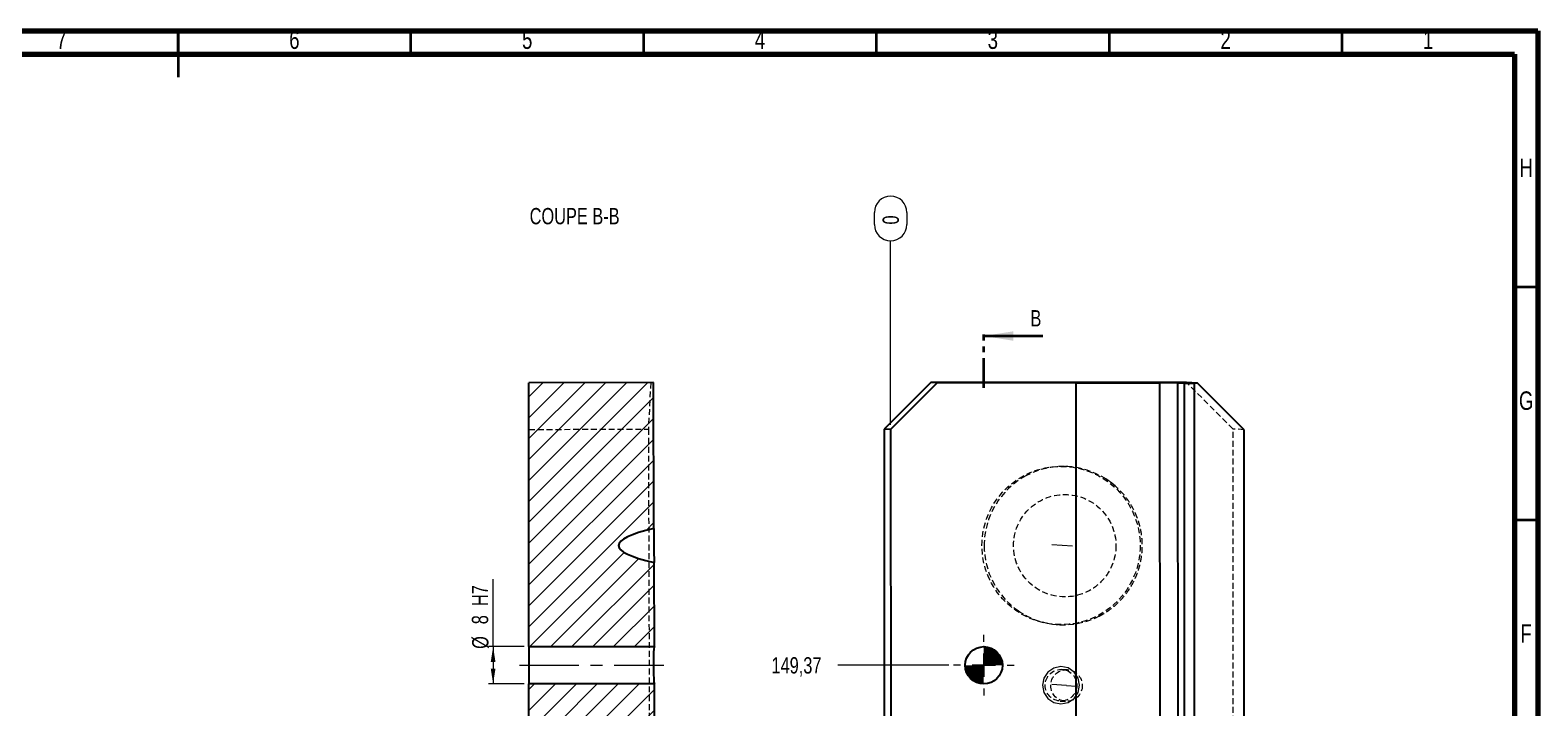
# Model space of a CAD drawing. Header units: millimetres. Extents: x 5 to 589, y 5 to 415.
# Drawn here: x 265.2 to 589, y 269.6 to 415.1 of the extents above; entities that cross this region are included whole.
import ezdxf

# ---------------------------------------------------------------- set-up
doc = ezdxf.new("R2010")
doc.units = ezdxf.units.MM
for name, pattern in [('CENTERX2', [20.32, 12.7, -2.54, 2.54, -2.54]), ('HIDDEN', [1.905, 1.27, -0.635]), ('PHANTOM', [12.7, 6.35, -1.27, 1.27, -1.27, 1.27, -1.27])]:
    doc.linetypes.add(name, pattern=pattern)
doc.styles.add('SLDTEXTSTYLE0', font='TXT', dxfattribs={"width": 0.75})
doc.dimstyles.new('SLDDIMSTYLE0', dxfattribs={"dimtxt": 3.5, "dimasz": 3.302, "dimexe": 0, "dimexo": 0.0625, "dimgap": 0.875, "dimtad": 0, "dimtih": 1, "dimtoh": 1, "dimdec": 0, "dimrnd": 1e-09, "dimdsep": 46, "dimtxsty": 'SLDTEXTSTYLE0', "dimblk1": 'NONE', "dimblk2": 'NONE', "dimsah": 1, "dimcen": 0.09, "dimadec": 0, "dimazin": 2, "dimtfac": 1, "dimtdec": 0, "dimtofl": 0, "dimtmove": 0, "dimatfit": 3, "dimldrblk": 'NONE', "dimfxl": 1, "dimfrac": 2, "dimtolj": 1, "dimtzin": 12, "dimarcsym": 0})
doc.dimstyles.new('SLDDIMSTYLE1', dxfattribs={"dimtxt": 3.5, "dimasz": 3.302, "dimexe": 0, "dimexo": 0.0625, "dimgap": 0.875, "dimtad": 0, "dimtih": 1, "dimtoh": 1, "dimrnd": 1e-09, "dimzin": 12, "dimdsep": 46, "dimtxsty": 'SLDTEXTSTYLE0', "dimblk1": 'NONE', "dimblk2": 'NONE', "dimsah": 1, "dimcen": 0.09, "dimadec": 0, "dimazin": 3, "dimtfac": 1, "dimtofl": 0, "dimtmove": 0, "dimatfit": 3, "dimldrblk": 'NONE', "dimfxl": 1, "dimfrac": 2, "dimtolj": 1, "dimtzin": 12, "dimarcsym": 0})
doc.dimstyles.new('SLDDIMSTYLE2', dxfattribs={"dimtxt": 3.5, "dimasz": 3.302, "dimexe": 0, "dimexo": 0.0625, "dimgap": 0.875, "dimtad": 1, "dimrnd": 1e-09, "dimzin": 12, "dimdsep": 46, "dimtxsty": 'SLDTEXTSTYLE0', "dimsah": 1, "dimcen": 0.09, "dimadec": 0, "dimazin": 3, "dimtfac": 1, "dimtofl": 0, "dimtmove": 0, "dimatfit": 3, "dimfxl": 1, "dimfrac": 2, "dimtolj": 1, "dimtzin": 12, "dimarcsym": 0})

# ---------------------------------------------------------------- blocks, each defined once
blk = doc.blocks.new('_D_41')
at = {"color": 7, "linetype": 'Continuous', "lineweight": 18}
blk.add_line((462.52, 278.76), (438.65, 278.76), dxfattribs=at)
at = {"color": 7, "linetype": 'Continuous', "lineweight": 18, "insert": (424.42, 280.49), "char_height": 3.5, "attachment_point": 1, "style": 'SLDTEXTSTYLE0'}
blk.add_mtext('149,37', dxfattribs=at)
blk = doc.blocks.new('_None')
blk = doc.blocks.new('_D_42')
at = {"color": 7, "linetype": 'Continuous', "lineweight": 18}
for p, q in [((446.52, 373.39), (446.52, 375.98)), ((453.5, 375.98), (453.5, 373.39)), ((450.01, 330.39), (450.01, 369.9))]:
    blk.add_line(p, q, dxfattribs=at)
for centre, start, end in [((450.01, 375.98), 0, 180), ((450.01, 373.39), 180, 0)]:
    blk.add_arc(centre, 3.49, start, end, dxfattribs=at)
at = {"color": 7, "linetype": 'Continuous', "lineweight": 18, "insert": (448.28, 373.39), "char_height": 3.5, "attachment_point": 1, "rotation": 90, "style": 'SLDTEXTSTYLE0'}
blk.add_mtext('0', dxfattribs=at)
blk = doc.blocks.new('_D_43')
at = {"color": 7, "linetype": 'Continuous', "lineweight": 18}
blk.add_line((470.03, 216.26), (470.03, 239.38), dxfattribs=at)
at = {"color": 7, "linetype": 'Continuous', "lineweight": 18, "insert": (468.3, 239.38), "char_height": 3.5, "attachment_point": 1, "rotation": 90, "style": 'SLDTEXTSTYLE0'}
blk.add_mtext('20,02', dxfattribs=at)
blk = doc.blocks.new('SW_CENTERMARKSYMBOL_5')
at = {"color": 0, "linetype": 'Continuous', "lineweight": 0}
for p, q in [((0, 5), (0, 6.5)), ((-5, 0), (-6.5, 0)), ((0, 0), (-2.5, 0)), ((0, 0), (0, 2.5)), ((0, 0), (0, -2.5)), ((0, 0), (2.5, 0)), ((5, 0), (6.5, 0)), ((0, -5), (0, -6.5))]:
    blk.add_line(p, q, dxfattribs=at)
blk = doc.blocks.new('SW_DOWELSYMBOL_0')
at = {"linetype": 'Continuous', "lineweight": 0}
h = blk.add_hatch(color=0, dxfattribs=at)
edge = h.paths.add_edge_path(flags=0)
edge.add_arc((0, 0), 4, 0, 90)
edge.add_line((0, 4), (0, 0))
edge.add_line((0, 0), (4, 0))
h = blk.add_hatch(color=0, dxfattribs=at)
edge = h.paths.add_edge_path(flags=0)
edge.add_arc((0, 0), 4, 180, 270)
edge.add_line((0, -4), (0, 0))
edge.add_line((0, 0), (-4, 0))
at = {"color": 0, "linetype": 'Continuous', "lineweight": 0}
blk.add_circle((0, 0), 4, dxfattribs=at)
blk = doc.blocks.new('_D_46')
at = {"color": 7, "linetype": 'Continuous', "lineweight": 18}
for p, q in [((364.64, 282.76), (364.64, 297.22)), ((371.32, 282.76), (363.64, 282.76)), ((364.64, 282.76), (364.64, 274.76)), ((371.32, 274.76), (363.64, 274.76))]:
    blk.add_line(p, q, dxfattribs=at)
for points in [[(364.64, 282.76), (364.13, 279.46), (365.15, 279.46)], [(364.64, 274.76), (365.15, 278.06), (364.13, 278.06)]]:
    blk.add_solid(points, dxfattribs=at)
at = {"color": 7, "linetype": 'Continuous', "lineweight": 18, "char_height": 3.5, "attachment_point": 1, "rotation": 90, "style": 'SLDTEXTSTYLE0'}
for s, insert in [('H7', (360.07, 291.46)), ('8', (360.07, 287.56)), ('%%c', (360.13, 282.28))]:
    blk.add_mtext(s, dxfattribs=dict(at, insert=insert))

msp = doc.modelspace()

# ---------------------------------------------------------------- hatches: boundary and pattern name
at = {"linetype": 'Continuous', "lineweight": 18}
h = msp.add_hatch(dxfattribs=at)
h.set_pattern_fill('ANSI31', style=0)
edge = h.paths.add_edge_path(flags=0)
edge.add_ellipse((711.593, 305.45), major_axis=(319.993, 1.002), ratio=0.0531258, start_angle=179.32461, end_angle=180.67539, ccw=False)
edge.add_line((399.186, 308.155), (399.088, 339.472))
edge.add_line((399.088, 339.472), (372.325, 339.388))
edge.add_line((372.325, 339.388), (372.325, 282.757))
edge.add_line((372.325, 282.757), (399.266, 282.757))
edge.add_line((399.266, 282.757), (399.209, 300.789))
h = msp.add_hatch(dxfattribs=at)
h.set_pattern_fill('ANSI31', style=0)
edge = h.paths.add_edge_path(flags=0)
edge.add_line((372.325, 221.257), (372.325, 212.757))
edge.add_line((372.325, 212.757), (399.485, 212.757))
edge.add_line((399.485, 212.757), (399.291, 274.757))
edge.add_line((399.291, 274.757), (372.325, 274.757))
edge.add_line((372.325, 274.757), (372.325, 266.257))
edge.add_line((372.325, 266.257), (389.325, 266.257))
edge.add_spline(control_points=[(389.325, 266.257), (389.567, 265.855), (389.809, 265.452), (390.051, 265.05), (390.176, 264.841), (390.301, 264.633), (390.426, 264.425), (390.49, 264.318), (390.555, 264.21), (390.62, 264.103), (390.653, 264.047), (390.686, 263.991), (390.72, 263.936), (390.737, 263.907), (390.754, 263.878), (390.772, 263.85), (390.781, 263.835), (390.789, 263.82), (390.798, 263.805), (390.803, 263.797), (390.808, 263.79), (390.812, 263.782), (390.815, 263.778), (390.817, 263.774), (390.819, 263.77), (390.821, 263.768), (390.822, 263.766), (390.823, 263.764), (390.824, 263.763), (390.824, 263.762), (390.825, 263.76), (390.825, 263.76), (390.825, 263.759), (390.825, 263.758), (390.826, 263.758), (390.826, 263.757), (390.825, 263.757), (390.825, 263.756), (390.825, 263.755), (390.825, 263.755), (390.823, 263.751), (390.821, 263.748), (390.819, 263.745), (390.812, 263.732), (390.804, 263.719), (390.796, 263.706), (390.766, 263.655), (390.735, 263.604), (390.704, 263.553), (390.581, 263.348), (390.458, 263.144), (390.335, 262.939), (389.999, 262.379), (389.662, 261.818), (389.325, 261.257)], knot_values=[0.0000002, 0.0000002, 0.0000002, 0.0000002, 0.0014094, 0.0014094, 0.0014094, 0.0021377, 0.0021377, 0.0021377, 0.0025142, 0.0025142, 0.0025142, 0.0027087, 0.0027087, 0.0027087, 0.0028093, 0.0028093, 0.0028093, 0.0028613, 0.0028613, 0.0028613, 0.0028881, 0.0028881, 0.0028881, 0.002902, 0.002902, 0.002902, 0.0029093, 0.0029093, 0.0029093, 0.0029131, 0.0029131, 0.0029131, 0.0029152, 0.0029152, 0.0029152, 0.0029168, 0.0029168, 0.0029168, 0.0029192, 0.0029192, 0.0029192, 0.0029305, 0.0029305, 0.0029305, 0.0029754, 0.0029754, 0.0029754, 0.0031552, 0.0031552, 0.0031552, 0.0038744, 0.0038744, 0.0038744, 0.0058448, 0.0058448, 0.0058448, 0.0058448], weights=[1, 1, 1, 1, 1, 1, 1, 1, 1, 1, 1, 1, 1, 1, 1, 1, 1, 1, 1, 1, 1, 1, 1, 1, 1, 1, 1, 1, 1, 1, 1, 1, 1, 1, 1, 1, 1, 1, 1, 1, 1, 1, 1, 1, 1, 1, 1, 1, 1, 1, 1, 1, 1, 1, 1], degree=3, periodic=0)
edge.add_line((389.325, 261.257), (372.325, 261.257))
edge.add_line((372.325, 261.257), (372.325, 226.257))
edge.add_line((372.325, 226.257), (389.325, 226.257))
edge.add_spline(control_points=[(389.325, 226.257), (389.567, 225.855), (389.809, 225.452), (390.051, 225.05), (390.176, 224.841), (390.301, 224.633), (390.426, 224.425), (390.49, 224.318), (390.555, 224.21), (390.62, 224.103), (390.653, 224.047), (390.686, 223.991), (390.72, 223.936), (390.737, 223.907), (390.754, 223.878), (390.772, 223.849), (390.78, 223.835), (390.789, 223.82), (390.798, 223.805), (390.803, 223.797), (390.807, 223.789), (390.812, 223.781), (390.814, 223.777), (390.816, 223.773), (390.818, 223.769), (390.82, 223.766), (390.821, 223.764), (390.821, 223.761), (390.822, 223.759), (390.822, 223.757), (390.821, 223.755), (390.821, 223.753), (390.82, 223.75), (390.819, 223.747), (390.813, 223.735), (390.806, 223.724), (390.8, 223.713), (390.773, 223.668), (390.746, 223.623), (390.719, 223.578), (390.611, 223.399), (390.504, 223.219), (390.396, 223.04), (390.039, 222.446), (389.682, 221.852), (389.325, 221.257)], knot_values=[0.0000003, 0.0000003, 0.0000003, 0.0000003, 0.0014094, 0.0014094, 0.0014094, 0.0021378, 0.0021378, 0.0021378, 0.0025142, 0.0025142, 0.0025142, 0.0027088, 0.0027088, 0.0027088, 0.0028094, 0.0028094, 0.0028094, 0.0028615, 0.0028615, 0.0028615, 0.0028886, 0.0028886, 0.0028886, 0.0029029, 0.0029029, 0.0029029, 0.0029109, 0.0029109, 0.0029109, 0.0029167, 0.0029167, 0.0029167, 0.0029251, 0.0029251, 0.0029251, 0.0029647, 0.0029647, 0.0029647, 0.0031223, 0.0031223, 0.0031223, 0.0037529, 0.0037529, 0.0037529, 0.0058415, 0.0058415, 0.0058415, 0.0058415], weights=[1, 1, 1, 1, 1, 1, 1, 1, 1, 1, 1, 1, 1, 1, 1, 1, 1, 1, 1, 1, 1, 1, 1, 1, 1, 1, 1, 1, 1, 1, 1, 1, 1, 1, 1, 1, 1, 1, 1, 1, 1, 1, 1, 1, 1, 1], degree=3, periodic=0)
edge.add_line((389.325, 221.257), (372.325, 221.257))

# ---------------------------------------------------------------- linework, layer by layer
at = {"color": 7, "linetype": 'Continuous', "lineweight": 70}
for p, q in [((5, 415), (589, 415)), ((589, 415), (589, 5)), ((10, 410), (584, 410)), ((584, 410), (584, 10))]:
    msp.add_line(p, q, dxfattribs=at)
at = {"color": 7, "linetype": 'Continuous', "lineweight": 35}
for p, q in [((297, 415.001), (297, 404.999)), ((297, 410), (297, 415)), ((347, 410), (347, 415)), ((397, 410), (397, 415)), ((447, 410), (447, 415)), ((497, 410), (497, 415)), ((547, 410), (547, 415)), ((584, 360), (589, 360)), ((482.719, 349.449), (470.019, 349.449)), ((584, 310), (589, 310))]:
    msp.add_line(p, q, dxfattribs=at)
at = {"color": 7, "linetype": 'PHANTOM', "lineweight": 35}
msp.add_line((470.019, 338.336), (470.019, 351.036), dxfattribs=at)
at = {"color": 7, "linetype": 'Continuous', "lineweight": 25}
for p, q in [((399.088, 339.472), (372.325, 339.388)), ((372.325, 282.757), (372.325, 339.388)), ((399.186, 308.155), (399.088, 339.472)), ((458.632, 339.47), (448.646, 329.468)), ((460.023, 339.388), (450.011, 329.388)), ((513.554, 339.479), (458.632, 339.47)), ((460.023, 339.388), (458.632, 339.47)), ((489.8, 339.388), (460.023, 339.388)), ((489.8, 339.388), (489.8, 339.374)), ((489.8, 339.374), (507.77, 339.374)), ((489.8, 339.374), (489.835, 129.373)), ((507.77, 339.374), (507.909, 129.373)), ((511.822, 129.363), (511.682, 339.364)), ((511.682, 339.364), (513.096, 339.343)), ((513.096, 191.344), (513.096, 339.343)), ((515.945, 339.338), (513.554, 339.479)), ((515.945, 339.338), (515.158, 339.338)), ((515.158, 339.338), (515.158, 191.339)), ((525.931, 329.34), (515.945, 339.338)), ((448.646, 329.468), (448.646, 139.469)), ((450.011, 329.388), (448.646, 329.468)), ((450.011, 329.388), (450.043, 139.387)), ((525.931, 249.34), (525.931, 329.34)), ((399.266, 282.757), (399.209, 300.789)), ((372.325, 282.757), (372.325, 274.757)), ((372.325, 282.757), (399.266, 282.757)), ((372.325, 266.257), (372.325, 274.757)), ((399.291, 274.757), (372.325, 274.757)), ((399.485, 212.757), (399.291, 274.757))]:
    msp.add_line(p, q, dxfattribs=at)
at = {"color": 7, "linetype": 'HIDDEN', "lineweight": 18}
for p, q in [((398.482, 339.47), (397.982, 329.468)), ((523.54, 329.481), (513.554, 339.479)), ((372.325, 329.388), (397.982, 329.468)), ((397.982, 329.468), (398.577, 139.469)), ((525.931, 329.34), (523.54, 329.481)), ((523.54, 249.481), (523.54, 329.481)), ((488.069, 321.417), (487.591, 321.445)), ((485.593, 287.504), (486.071, 287.476)), ((487.974, 277.799), (486.792, 277.869)), ((486.393, 271.081), (487.575, 271.011))]:
    msp.add_line(p, q, dxfattribs=at)
at = {"color": 7, "linetype": 'CENTERX2', "lineweight": 18}
for p, q in [((507.869, 190.352), (507.782, 320.397)), ((489.067, 304.329), (484.596, 304.592)), ((370.325, 278.757), (401.278, 278.757)), ((487.774, 274.405), (484.596, 274.592)), ((487.774, 274.405), (489.879, 274.281))]:
    msp.add_line(p, q, dxfattribs=at)
at = {"color": 7, "linetype": 'HIDDEN', "lineweight": 18, "flags": 128}
for points in [[(498.238, 317.252), (496.98, 318.251), (496.336, 318.693)], [(494.729, 289.276), (495.558, 289.726), (496.816, 290.529)]]:
    msp.add_lwpolyline(points, dxfattribs=at)
at = {"color": 7, "linetype": 'Continuous', "lineweight": 18, "flags": 128}
msp.add_lwpolyline([(486.592, 278.475), (485.064, 278.17), (483.768, 277.303), (482.902, 276.005), (482.598, 274.474), (482.902, 272.944), (483.768, 271.646), (485.064, 270.779), (486.592, 270.475), (488.121, 270.78), (489.417, 271.647), (490.283, 272.945), (490.587, 274.476), (490.283, 276.006), (489.417, 277.304), (488.121, 278.171), (486.592, 278.475)], dxfattribs=at)
at = {"color": 7, "linetype": 'HIDDEN', "lineweight": 18}
for centre, radius in [((486.608, 304.47), 16.992), ((487.4, 304.425), 10.995), ((486.595, 274.474), 3.398), ((487.777, 274.404), 3.398)]:
    msp.add_circle(centre, radius, dxfattribs=at)
at = {"color": 7, "linetype": 'Continuous', "lineweight": 25}
msp.add_circle((470.019, 278.757), 4, dxfattribs=at)
for centre, radius, start, end in [((514.741, 595.021), 255.683, 269.63132, 270.09352), ((714.748, 305.46), 315.573, 179.51081, 180.84808)]:
    msp.add_arc(centre, radius, start, end, dxfattribs=at)
at = {"color": 7, "linetype": 'HIDDEN', "lineweight": 18}
for centre, radius, start, end in [((487.073, 304.491), 16.956, 56.8871, 118.33102), ((487.102, 304.448), 17.007, 118.34721, 180.0135), ((487.098, 304.44), 17.003, 179.98558, 235.12065), ((487.068, 304.403), 16.956, 235.13182, 296.86265)]:
    msp.add_arc(centre, radius, start, end, dxfattribs=at)
at = {"color": 7, "linetype": 'Continuous', "lineweight": 25}
for centre, major_axis, ratio, start_param, end_param in [((507.77, 339.361), (4, 0), 0.0031319, 0.2094416, 1.5707984), ((711.593, 305.45), (319.993, 1.002), 0.0531258, 2.9232357, 3.3599496), ((399.278, 278.757), (-0.013, 4), 0.0532007, 6.2830182, 9.4246109)]:
    msp.add_ellipse(centre, major_axis=major_axis, ratio=ratio, start_param=start_param, end_param=end_param, dxfattribs=at)
at = {"color": 7, "linetype": 'HIDDEN', "lineweight": 18}
msp.add_open_spline([(494.734, 289.285), (494.786, 289.308), (495.326, 289.554), (496.289, 290.151), (497.604, 291.076), (498.817, 292.135), (499.927, 293.301), (500.922, 294.567), (501.793, 295.921), (502.532, 297.352), (503.133, 298.846), (503.59, 300.39), (503.899, 301.971), (504.058, 303.574), (504.064, 305.185), (503.919, 306.789), (503.622, 308.373), (503.178, 309.921), (502.589, 311.42), (501.861, 312.856), (501.001, 314.218), (500.016, 315.491), (498.917, 316.669), (497.703, 317.723), (496.838, 318.396), (496.359, 318.678), (496.342, 318.688)], degree=3, knots=[0, 0, 0, 0, 0.0048121, 0.0499601, 0.0951097, 0.1402611, 0.1854146, 0.2305702, 0.275728, 0.320888, 0.36605, 0.4112139, 0.4563795, 0.5015463, 0.5467142, 0.5918825, 0.6370508, 0.6822188, 0.7273861, 0.7725522, 0.8177168, 0.8628797, 0.9080407, 0.9531995, 0.9983562, 1, 1, 1, 1], dxfattribs=at)
at = {"color": 7, "linetype": 'Continuous', "lineweight": 35}
msp.add_solid([(470.019, 349.449), (476.369, 348.433), (476.369, 350.465)], dxfattribs=at)

# ---------------------------------------------------------------- block references
at = {"color": 7, "linetype": 'Continuous', "lineweight": 0}
for name in ['SW_CENTERMARKSYMBOL_5', 'SW_DOWELSYMBOL_0']:
    msp.add_blockref(name, (470.019, 278.757), dxfattribs=at)

# ---------------------------------------------------------------- texts
at = {"color": 7, "linetype": 'Continuous', "lineweight": 0, "attachment_point": 2, "style": 'SLDTEXTSTYLE0'}
for s, insert, char_height in [('7', (271.96, 415.06), 3.969), ('6', (321.96, 415.06), 3.969), ('5', (371.96, 415.06), 3.969), ('4', (421.96, 415.06), 3.969), ('3', (471.96, 415.06), 3.969), ('2', (521.96, 415.06), 3.969), ('1', (565.46, 415.06), 3.969), ('H', (586.49, 387.56), 3.969), ('COUPE B-B', (382.145, 376.938), 3.5), ('G', (586.487, 337.56), 3.969), ('F', (586.458, 287.56), 3.969)]:
    msp.add_mtext(s, dxfattribs=dict(at, insert=insert, char_height=char_height))
at = {"color": 7, "linetype": 'Continuous', "insert": (480.038, 355.011), "char_height": 3.5, "attachment_point": 1, "style": 'SLDTEXTSTYLE0'}
msp.add_mtext('B', dxfattribs=at)

# ---------------------------------------------------------------- dimensions: what is measured, and where the dimension line sits
at = {"color": 7, "linetype": 'Continuous', "lineweight": 18}
for feature_location, offset, dtype, origin, dimstyle, picture, middle in [((450.010983804, 329.387979968), (0, 40.515436957), 1, (450.010983804, 329.387979968), 'SLDDIMSTYLE0', '_D_42', (450.010983804, 374.685534829)), ((470.031, 215.257), (0, 24.121), 1, (450.011, 329.388), 'SLDDIMSTYLE1', '_D_43', (470.031, 245.197)), ((463.519, 278.757), (-24.873, 0), 0, (460.058, 129.387), 'SLDDIMSTYLE1', '_D_41', (431.534, 278.757))]:
    dim = msp.add_ordinate_dim(feature_location=feature_location, offset=offset, dtype=dtype, origin=origin, dimstyle=dimstyle, dxfattribs=at)
    dim.commit()
    dim.dimension.update_dxf_attribs({"geometry": picture, "text_midpoint": middle})
dim = msp.add_linear_dim(base=(364.639, 274.757), p1=(372.325, 282.757), p2=(372.325, 274.757), angle=90, text='%%c<> H7', dimstyle='SLDDIMSTYLE2', dxfattribs=at)
dim.commit()
dim.dimension.update_dxf_attribs({"geometry": '_D_46', "text_midpoint": (364.639, 289.75), "dimtype": 160})

doc.saveas('drawing.dxf')
